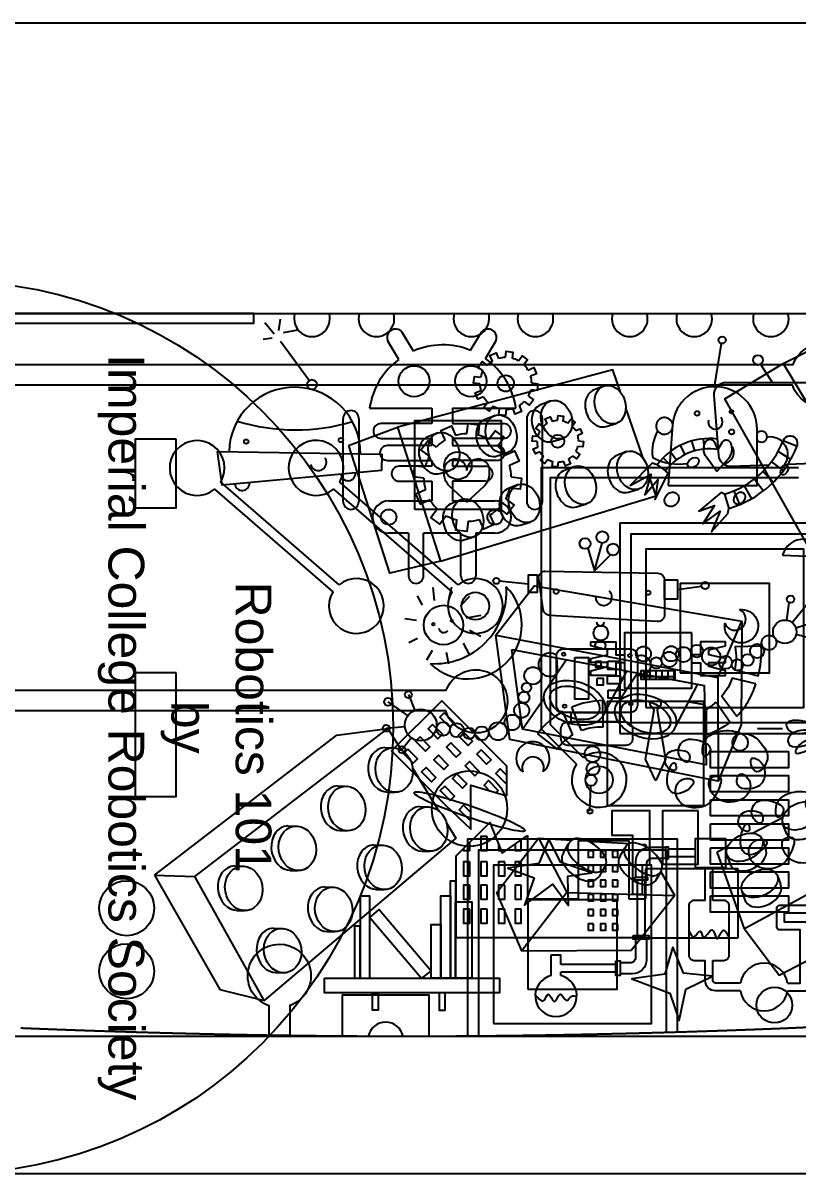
# Model space of a CAD drawing. Header units: millimetres. Extents: x -53 to 1579, y -453 to 381.
# Drawn here: x 96.4 to 152.8, y -2.5 to 81.2 of the extents above; entities that cross this region are included whole.
import ezdxf
from ezdxf.enums import TextEntityAlignment as Align

# ---------------------------------------------------------------- set-up
doc = ezdxf.new("R2010")
doc.units = ezdxf.units.MM
for name, color, linetype in [('design1 cut', 1, 'Continuous'), ('design1-etch', 5, 'Continuous'), ('design3', 5, 'Continuous'), ('design4', 5, 'Continuous'), ('design5', 5, 'Continuous'), ('Front', 3, 'Continuous'), ('Print', 250, 'Continuous')]:
    doc.layers.add(name, color=color, linetype=linetype)
doc.layers.add('toCut', color=1, linetype='Continuous', true_color=0xff0000)
doc.styles.get("Standard").update_dxf_attribs({"font": 'Arial.ttf'})

msp = doc.modelspace()

# ---------------------------------------------------------------- linework, layer by layer
msp.add_line((546.648, 81.237), (-53.352, 81.237))
at = {"layer": 'design1 cut'}
for centre in [(128.047, 49.035), (129.321, 38.821), (138.329, 26.178)]:
    msp.add_circle(centre, 1, dxfattribs=at)
at = {"layer": 'design1-etch'}
for points in [[(80.132, 60.113), (80.132, 34.093, -0.227202), (81.54, 32.69), (127.201, 32.69, -5.963573), (127.161, 31.19), (81.552, 31.19, -0.231476), (80.132, 29.752), (80.132, 9.138)], [(155.356, 60.113), (155.356, 57.763, -1.618375), (152.403, 54.899), (87.419, 54.899, -5.963573), (87.38, 56.399), (152.442, 56.399, -0.224941), (153.856, 57.77), (153.856, 60.113)], [(89.03, 60.113, 1.003322), (92.965, 59.4), (113.192, 59.4), (113.192, 60.1), (92.965, 60.1, 0.001658), (92.963, 60.113)], [(152.843, 48.874), (134.099, 48.874), (134.099, 29.879), (136.684, 27.316, 11.340391), (137.177, 27.813), (134.799, 30.17), (134.799, 48.174), (152.843, 48.174)], [(114.311, 7.585), (114.311, 9.742, -5.965639), (115.811, 9.749), (115.811, 7.563)]]:
    msp.add_lwpolyline(points, format="xyb", dxfattribs=at)
for points in [[(124.918, 45.834), (124.918, 52.329), (131.203, 52.329), (131.203, 45.834)], [(139.835, 29.549), (155.135, 29.549), (155.135, 44.849), (139.835, 44.849)], [(140.635, 30.349), (154.335, 30.349), (154.335, 44.049), (140.635, 44.049)], [(141.735, 31.449), (153.235, 31.449), (153.235, 42.949), (141.735, 42.949)], [(144.235, 33.949), (150.735, 33.949), (150.735, 40.449), (144.235, 40.449)], [(146.423, 28.234), (152.101, 28.234), (152.101, 27.047), (146.423, 27.047)], [(146.423, 26.484), (152.101, 26.484), (152.101, 25.297), (146.423, 25.297)], [(146.423, 24.733), (152.101, 24.733), (152.101, 23.546), (146.423, 23.546)], [(146.423, 22.983), (152.101, 22.983), (152.101, 21.796), (146.423, 21.796)], [(146.423, 21.233), (152.101, 21.233), (152.101, 20.046), (146.423, 20.046)], [(130.638, 8.457), (142.138, 8.457), (142.138, 19.957), (130.638, 19.957)], [(146.423, 19.483), (152.101, 19.483), (152.101, 18.295), (146.423, 18.295)], [(146.423, 17.732), (152.101, 17.732), (152.101, 16.545), (146.423, 16.545)], [(133.138, 10.957), (139.638, 10.957), (139.638, 17.457), (133.138, 17.457)]]:
    msp.add_lwpolyline(points, close=True, dxfattribs=at)
for points in [[(119.4, 40.375), (110.783, 47.841, 11.340391), (110.325, 47.312), (118.942, 39.846, 11.340391)], [(128.062, 40.375), (119.445, 47.841, 11.340391), (118.986, 47.312), (127.604, 39.846, 11.340391)]]:
    msp.add_lwpolyline(points, format="xyb", close=True, dxfattribs=at)
for points in [[(144.038, 7.811), (144.038, 21.857), (128.738, 21.857), (128.738, 7.521)], [(143.238, 7.787), (143.238, 21.057), (129.538, 21.057), (129.538, 7.528)], [(119.659, 7.522), (119.659, 10.537), (125.944, 10.537), (125.944, 7.506)]]:
    msp.add_lwpolyline(points, dxfattribs=at)
for centre, radius in [((103.939, 16.837), 2), ((103.939, 12.253), 2), ((151.087, 9.787), 1.3)]:
    msp.add_circle(centre, radius, dxfattribs=at)
for centre, start, end in [((117.428, 59.727), 162.73501, 17.26499), ((122.12, 59.727), 162.73501, 17.26499), ((129.028, 59.727), 162.73501, 17.26499), ((133.693, 59.727), 162.73501, 17.26499), ((140.559, 59.727), 162.73501, 17.26499), ((145.252, 59.727), 162.73501, 17.26499), ((150.832, 59.727), 162.73501, 17.26499), ((122.788, 7.243), 11.58846, 168.12452)]:
    msp.add_arc(centre, 1.3, start, end, dxfattribs=at)
at = {"layer": 'design3'}
for p, q in [((138.832, 51.891), (139.57, 52.111)), ((134.94, 50.801), (135.678, 51.021)), ((130.896, 49.742), (131.634, 49.962)), ((126.726, 48.471), (127.465, 48.691)), ((140.468, 47.11), (141.206, 47.33)), ((136.675, 46.037), (137.414, 46.257)), ((132.579, 44.711), (133.317, 44.931)), ((128.472, 43.631), (129.21, 43.851))]:
    msp.add_line(p, q, dxfattribs=at)
for points in [[(151.715, 56.458), (162.157, 39.232), (156.823, 37.381), (147.49, 53.896), (151.715, 56.458), (156.812, 59.002), (157.215, 58.321)], [(139.877, 54.379), (139.317, 56.009), (123.668, 51.828)], [(138.689, 54.833), (137.975, 54.545)], [(134.797, 53.744), (134.083, 53.456)], [(141.53, 49.577), (140.269, 53.241)], [(130.753, 52.684), (130.039, 52.397)], [(120.089, 50.489), (123.652, 51.823), (126.791, 42.077), (123.102, 41.213), (120.111, 50.497)], [(126.584, 51.413), (125.87, 51.126)], [(140.325, 50.052), (139.611, 49.764)], [(136.532, 48.979), (135.818, 48.691)], [(126.791, 42.077), (142.47, 46.847), (141.905, 48.487)], [(132.436, 47.653), (131.722, 47.365)], [(128.329, 46.573), (127.615, 46.285)], [(130.811, 36.694), (133.595, 40.294), (148.709, 37.728), (148.669, 30.172), (146.999, 26.076), (131.825, 29.119), (130.811, 36.694)], [(130.811, 36.694), (146.959, 33.632), (148.709, 37.728)], [(131.964, 35.66), (145.965, 33.036), (146.124, 27.269), (132.76, 29.854), (131.964, 35.66)], [(134.43, 32.664), (135.929, 34.917)], [(135.311, 33.989), (135.242, 35.046)], [(138.656, 30.892), (140.333, 34.091)], [(139.596, 31.665), (141.096, 33.918)], [(146.959, 33.632), (146.999, 26.076)], [(139.653, 32.794), (140.274, 32.683)], [(143.822, 29.893), (145.499, 33.092)], [(132.76, 29.854), (134.311, 32.09)], [(144.852, 31.857), (146.003, 31.649)], [(105.952, 19.241), (108.902, 19.134), (122.957, 29.915), (123.922, 28.353)], [(105.952, 19.241), (119.233, 29.429), (122.957, 29.915)], [(122.722, 28.528), (123.254, 28.51)], [(124.76, 26.995), (126.668, 23.905)], [(119.276, 25.73), (119.808, 25.712)], [(122.92, 25.288), (123.452, 25.269)], [(125.248, 24.231), (125.781, 24.213)], [(127.234, 22.989), (127.892, 21.923), (113.945, 10.123), (108.902, 19.134)], [(115.676, 22.83), (116.209, 22.812)], [(149.504, 22.293), (151.687, 23.437)], [(151.986, 22.219), (151.712, 22.963)], [(119.474, 22.49), (120.006, 22.471)], [(133.923, 21.93), (135.984, 17.988), (132.703, 13.724), (130.893, 17.974), (133.923, 21.93), (136.345, 21.79)], [(150.196, 21.881), (150.434, 21.208)], [(121.925, 21.447), (122.458, 21.43)], [(125.447, 20.991), (125.978, 20.972)], [(135.727, 20.862), (136.1, 21.51)], [(137.513, 21.723), (140.535, 21.549)], [(139.86, 20.616), (140.232, 21.264)], [(141.287, 21.506), (141.703, 21.482)], [(141.834, 21.254), (141.703, 21.482)], [(146.912, 20.936), (147.713, 21.355)], [(148.906, 15.33), (146.912, 20.936)], [(147.929, 19.929), (147.655, 20.673)], [(111.778, 19.918), (112.311, 19.9)], [(115.874, 19.59), (116.406, 19.571)], [(138.359, 19.154), (138.727, 19.793)], [(142.492, 18.908), (142.859, 19.547)], [(143.837, 17.759), (142.83, 19.517)], [(148.906, 15.33), (151.437, 11.957), (159.46, 16.127), (157.573, 20.032), (148.906, 15.33)], [(105.952, 19.241), (110.726, 10.928), (113.945, 10.123)], [(151.283, 19.259), (151.521, 18.586)], [(118.327, 18.388), (118.859, 18.37)], [(122.124, 18.207), (122.655, 18.189)], [(135.984, 17.988), (143.837, 17.759)], [(143.837, 17.759), (140.684, 13.795)], [(149.015, 17.308), (148.742, 18.051)], [(111.977, 16.678), (112.509, 16.66)], [(114.609, 15.389), (115.141, 15.371)], [(118.525, 15.148), (119.057, 15.129)], [(132.703, 13.724), (140.684, 13.795)], [(114.807, 12.149), (115.339, 12.13)]]:
    msp.add_lwpolyline(points, dxfattribs=at)
for points in [[(136.82, 21.908, 0.630617), (136.142, 20.8, 0.193497), (137.873, 19.489, 0.631787), (138.799, 20.5, 0.255242), (136.82, 21.908, 1.646808)], [(140.898, 21.604, 0.658871), (140.275, 20.554, 0.193497), (142.005, 19.243, 0.707666), (142.842, 20.188, 0.232047), (140.898, 21.604, 1.646808)], [(135.727, 20.862, 0.298944), (135.724, 20.072, 0.190575), (137.21, 18.876, 0.318393), (138.359, 19.154)], [(139.86, 20.616, 0.298944), (139.856, 19.826, 0.21265), (141.582, 18.562, 0.302073), (142.492, 18.908)]]:
    msp.add_lwpolyline(points, format="xyb", dxfattribs=at)
for centre, major_axis, ratio, start_param, end_param in [((138.404, 53.218), (-0.429, 1.327), 0.759122, 0, 3.141593), ((134.512, 52.129), (-0.429, 1.327), 0.759122, 0, 3.141593), ((130.468, 51.07), (-0.429, 1.327), 0.759122, 0, 3.141593), ((126.299, 49.799), (-0.429, 1.327), 0.759122, 0, 3.141593), ((140.04, 48.437), (-0.429, 1.327), 0.759122, 0, 3.141593), ((136.248, 47.365), (-0.429, 1.327), 0.759122, 0, 3.141593), ((132.151, 46.038), (-0.429, 1.327), 0.759122, 0, 3.141593), ((128.044, 44.958), (-0.429, 1.327), 0.759122, 0, 3.141593), ((122.872, 26.908), (-0.266, 1.606), 0.834091, 6.197176, 9.290565), ((119.426, 24.11), (-0.266, 1.606), 0.834091, 6.197176, 9.290565), ((125.398, 22.611), (-0.266, 1.606), 0.834091, 6.197176, 9.290565), ((153.235, 22.865), (-1.266, -0.613), 0.656469, 6.32325, 9.449245), ((115.826, 21.21), (-0.266, 1.606), 0.834091, 6.197176, 9.290565), ((122.075, 19.828), (-0.266, 1.606), 0.834091, 6.197176, 9.290565), ((149.178, 20.575), (-1.266, -0.613), 0.656469, 6.32325, 9.449245), ((111.929, 18.298), (-0.266, 1.606), 0.834091, 6.197176, 9.290565), ((150.265, 17.953), (-1.266, -0.613), 0.656469, 6.32325, 9.449245), ((118.477, 16.768), (-0.266, 1.606), 0.834091, 6.197176, 9.290565), ((114.759, 13.769), (-0.266, 1.606), 0.834091, 6.197176, 9.290565)]:
    msp.add_ellipse(centre, major_axis=major_axis, ratio=ratio, start_param=start_param, end_param=end_param, dxfattribs=at)
for centre, major_axis, ratio in [((139.129, 53.472), (-0.441, 1.361), 0.772574), ((135.237, 52.382), (-0.441, 1.361), 0.772574), ((131.193, 51.323), (-0.441, 1.361), 0.772574), ((127.024, 50.052), (-0.441, 1.361), 0.772574), ((140.765, 48.691), (-0.441, 1.361), 0.772574), ((136.973, 47.618), (-0.441, 1.361), 0.772574), ((132.876, 46.292), (-0.441, 1.361), 0.772574), ((128.769, 45.212), (-0.441, 1.361), 0.772574), ((136.544, 31.778), (-2.181, 0.725), 0.673251), ((136.552, 31.774), (-1.771, 0.624), 0.591121), ((141.71, 30.778), (-2.181, 0.725), 0.673251), ((141.718, 30.775), (-1.771, 0.624), 0.591121), ((123.405, 26.89), (-0.266, 1.606), 0.834091), ((119.959, 24.092), (-0.266, 1.606), 0.834091), ((125.931, 22.594), (-0.266, 1.606), 0.834091), ((152.987, 23.558), (-1.266, -0.613), 0.656469), ((116.359, 21.192), (-0.266, 1.606), 0.834091), ((148.93, 21.268), (-1.266, -0.613), 0.656469), ((122.608, 19.81), (-0.266, 1.606), 0.834091), ((112.461, 18.281), (-0.266, 1.606), 0.834091), ((150.016, 18.646), (-1.266, -0.613), 0.656469), ((119.01, 16.75), (-0.266, 1.606), 0.834091), ((115.291, 13.751), (-0.266, 1.606), 0.834091)]:
    msp.add_ellipse(centre, major_axis=major_axis, ratio=ratio, dxfattribs=at)
at = {"layer": 'design4', "lineweight": -3}
for points in [[(115.011, 58.858), (115.133, 59.701)], [(114.673, 58.607), (113.986, 59.429)], [(115.348, 58.711), (116.396, 58.921)], [(114.517, 58.305), (113.877, 58.21)], [(117.217, 55.223), (115.13, 58.074)], [(146.735, 54.779), (147.239, 57.913)], [(130.561, 56.639), (130.381, 57.055), (130.83, 57.249), (131.01, 56.834)], [(131.501, 56.906), (131.553, 57.356), (132.039, 57.3), (131.987, 56.85)], [(132.448, 56.668), (132.718, 57.031), (133.111, 56.739), (132.841, 56.376)], [(129.881, 55.938), (129.517, 56.208), (129.809, 56.601), (130.173, 56.331)], [(133.149, 55.987), (133.565, 56.167), (133.759, 55.718), (133.344, 55.538)], [(129.642, 54.991), (129.192, 55.043), (129.249, 55.529), (129.698, 55.477)], [(129.909, 54.051), (129.494, 53.871), (129.299, 54.32), (129.715, 54.5)], [(133.416, 55.048), (133.866, 54.996), (133.81, 54.509), (133.36, 54.561)], [(130.61, 53.371), (130.341, 53.007), (129.947, 53.299), (130.217, 53.662)], [(133.178, 54.1), (133.541, 53.83), (133.249, 53.437), (132.886, 53.707)], [(131.558, 53.132), (131.506, 52.682), (131.019, 52.738), (131.071, 53.188)], [(132.498, 53.399), (132.677, 52.984), (132.228, 52.789), (132.048, 53.205)], [(127.116, 50.902), (126.813, 51.602), (127.57, 51.93), (127.873, 51.23)], [(128.699, 51.352), (128.787, 52.11), (129.606, 52.015), (129.519, 51.257)], [(134, 51.54), (133.709, 51.756), (133.943, 52.071), (134.233, 51.855)], [(134.544, 52.101), (134.4, 52.433), (134.76, 52.589), (134.904, 52.257)], [(135.296, 52.315), (135.337, 52.675), (135.727, 52.63), (135.685, 52.27)], [(136.054, 52.124), (136.27, 52.415), (136.584, 52.181), (136.368, 51.89)], [(130.295, 50.95), (130.75, 51.562), (131.413, 51.071), (130.958, 50.458)], [(133.809, 50.782), (133.449, 50.824), (133.494, 51.213), (133.854, 51.171)], [(136.615, 51.58), (136.947, 51.724), (137.103, 51.364), (136.77, 51.22)], [(125.97, 49.72), (125.357, 50.175), (125.849, 50.838), (126.461, 50.383)], [(134.023, 50.03), (133.69, 49.886), (133.535, 50.246), (133.867, 50.39)], [(136.828, 50.828), (137.188, 50.786), (137.143, 50.397), (136.783, 50.439)], [(122.482, 48.693), (110.889, 47.625), (110.555, 50.062), (122.518, 49.866), (122.482, 48.693)], [(131.477, 49.804), (132.177, 50.107), (132.505, 49.35), (131.805, 49.047)], [(134.584, 49.486), (134.368, 49.195), (134.053, 49.429), (134.269, 49.72)], [(136.093, 49.509), (136.237, 49.177), (135.878, 49.021), (135.734, 49.353)], [(136.638, 50.07), (136.928, 49.854), (136.695, 49.539), (136.404, 49.755)], [(125.568, 48.124), (124.81, 48.212), (124.905, 49.031), (125.662, 48.944)], [(135.342, 49.295), (135.3, 48.936), (134.911, 48.98), (134.952, 49.34)], [(131.927, 48.22), (132.685, 48.133), (132.59, 47.313), (131.832, 47.401)], [(126.018, 46.541), (125.318, 46.238), (124.99, 46.995), (125.69, 47.298)], [(131.525, 46.624), (132.137, 46.169), (131.646, 45.507), (131.033, 45.962)], [(127.199, 45.395), (126.744, 44.782), (126.082, 45.274), (126.537, 45.886)], [(130.379, 45.443), (130.682, 44.743), (129.925, 44.415), (129.622, 45.115)], [(128.795, 44.993), (128.708, 44.235), (127.888, 44.33), (127.976, 45.087)], [(137.503, 43.026), (137.995, 41.374)], [(137.995, 41.374), (138.543, 43.402)], [(137.995, 41.374), (139.15, 42.555)], [(151.686, 42.519), (154.708, 42.4)], [(127.413, 39.442), (127.606, 40.213)], [(131.066, 40.644), (133.164, 40.448)], [(144.041, 40.022), (145.782, 40.275)], [(125.483, 38.874), (125.105, 39.558)], [(126.354, 39.215), (126.259, 40.181)], [(128.246, 38.837), (128.906, 39.542)], [(152.141, 39.082), (151.96, 37.791)], [(153.421, 38.888), (152.381, 37.608)], [(125.029, 37.778), (124.191, 37.887)], [(128.662, 37.967), (129.747, 38.151)], [(128.889, 37.059), (129.722, 36.634)], [(153.868, 37.609), (152.653, 37.211)], [(125.105, 36.454), (124.47, 36.137)], [(128.435, 36.114), (128.87, 35.301)], [(153.771, 36.465), (152.67, 36.739)], [(126.164, 35.585), (125.752, 34.883)], [(127.186, 35.471), (127.357, 34.619)], [(122.958, 31.852), (124.405, 30.827)], [(124.447, 32.38), (124.913, 31.229)], [(122.831, 29.932), (124.196, 30.055)], [(123.969, 28.372), (124.642, 29.244)], [(137.663, 23.888), (137.722, 25.739)], [(133.937, 20.078), (131.672, 19.75), (133.608, 19.056), (132.891, 17.054), (134.96, 18.581), (136.096, 17.043), (136.055, 19.165), (137.809, 19.421), (135.544, 20.151), (134.667, 21.867), (133.937, 20.078)], [(145.338, 21.125), (143.358, 21.125)], [(145.338, 20.565), (143.358, 20.565)], [(146.05, 17.396), (146.05, 19.786)], [(146.61, 17.396), (146.61, 19.786)], [(141.091, 18.87), (141.091, 14.84)], [(141.651, 18.87), (141.651, 14.84)], [(121.645, 16.169), (122.329, 16.748), (126.103, 12.292), (125.395, 11.741)], [(121.645, 16.169), (125.395, 11.741)], [(134.842, 11.934), (134.842, 13.444)], [(134.842, 13.444), (135.534, 13.444)], [(135.534, 12.739), (135.534, 13.444)], [(139.549, 12.739), (135.534, 12.739)], [(139.549, 12.179), (135.534, 12.179)], [(135.534, 11.934), (135.534, 12.179)]]:
    msp.add_lwpolyline(points, dxfattribs=at)
for points in [[(143.35, 47.599), (149.823, 47.599), (149.823, 51.691, 1), (143.648, 51.691)], [(134.433, 41.364), (142.601, 41.215, -0.408908), (143.092, 40.715), (143.092, 38.196, -0.430724), (142.564, 37.697), (134.727, 38.136, -0.355836), (134.26, 38.562), (133.93, 40.79, -0.463546)], [(135.727, 35.7), (140.612, 35.7, -0.414214), (141.112, 35.2), (141.112, 31.584, -0.414214), (140.612, 31.084), (135.727, 31.084, -0.414214), (135.227, 31.584), (135.227, 35.2, -0.414214)], [(136.043, 30.388), (140.264, 30.388, -0.414214), (140.764, 29.888), (140.764, 29.18, -0.414214), (140.264, 28.68), (136.043, 28.68, -0.414214), (135.543, 29.18), (135.543, 29.888, -0.414214)]]:
    msp.add_lwpolyline(points, format="xyb", close=True, dxfattribs=at)
for points in [[(142.587, 51.57, 0.164597), (142.226, 49.623, 0.16364), (144.775, 49.193)], [(150.561, 51.141, -0.663125), (151.794, 49.063, 28.273046)], [(146.887, 48.615), (146.138, 49.64, -0.302847), (146.089, 50.78, -0.614651), (146.724, 50.731, 0.017525), (146.969, 50.194, 2.307829)], [(146.887, 48.615), (147.738, 49.558, 0.302847), (147.904, 50.686, 0.614651), (147.267, 50.703, -0.017525), (146.969, 50.194, -2.307829)], [(128.699, 46.378), (127.422, 47.558, -0.164882), (127.045, 48.339), (127.045, 48.677)], [(128.699, 46.378), (129.976, 47.558, 0.164882), (130.353, 48.339), (130.353, 48.677)], [(143.187, 21.244), (141.991, 21.244, 0.414214), (140.971, 20.225), (140.971, 19.104)], [(143.187, 20.445), (142.151, 20.445, 0.414214), (141.77, 20.065), (141.77, 19.104)], [(146.05, 17.396), (145.256, 17.396, 0.414214), (144.856, 16.996), (144.856, 13.439, 0.414214), (145.256, 13.039), (146.05, 13.039)], [(146.61, 13.039), (147.394, 13.039, 0.414214), (147.794, 13.439), (147.794, 16.996, 0.414214), (147.394, 17.396), (146.61, 17.396)], [(152.051, 11.384), (152.973, 11.384), (152.973, 15.255), (151.473, 15.255, -0.414214), (151.273, 15.455), (151.273, 16.855, -0.414214), (151.473, 17.055), (156.59, 17.055)], [(152.051, 10.824), (153.333, 10.824, 0.414214), (153.533, 11.024), (153.533, 15.615, 0.414214), (153.333, 15.815), (151.833, 15.815), (151.833, 16.495), (156.59, 16.495)], [(140.971, 14.575), (140.971, 13.239, -0.414214), (140.591, 12.858), (139.861, 12.858)], [(141.77, 14.575), (141.77, 13.079, -0.414214), (140.751, 12.059), (139.861, 12.059)], [(148.618, 10.824), (146.81, 10.824, -0.414214), (146.05, 11.584), (146.05, 13.039)], [(148.618, 11.384), (146.81, 11.384, -0.414214), (146.61, 11.584), (146.61, 13.039)]]:
    msp.add_lwpolyline(points, format="xyb", dxfattribs=at)
for points in [[(133.843, 41.074), (133.164, 41.074), (133.164, 39.821), (133.843, 39.821)], [(143.092, 40.723), (144.041, 40.723), (144.041, 39.321), (143.092, 39.321)], [(136.568, 35.065), (137.546, 35.065), (137.546, 32.044), (136.568, 32.044)], [(138.079, 34.82), (138.457, 34.82), (138.457, 34.354), (138.079, 34.354)], [(138.968, 34.82), (139.879, 34.82), (139.879, 34.199), (138.968, 34.199)], [(138.19, 33.577), (138.612, 33.577), (138.612, 33.066), (138.19, 33.066)], [(138.946, 33.754), (139.879, 33.754), (139.879, 33.155), (138.946, 33.155)], [(138.99, 32.688), (139.812, 32.688), (139.812, 32.111), (138.99, 32.111)], [(136.302, 31.084), (139.812, 31.084), (139.812, 30.388), (136.302, 30.388)], [(147.528, 19.786), (145.338, 19.786), (145.338, 21.914), (147.528, 21.914)], [(143.358, 20.414), (143.187, 20.414), (143.187, 21.303), (143.358, 21.303)], [(127.872, 11.741), (127.498, 11.741), (127.498, 18.827), (127.872, 18.827)], [(140.923, 19.104), (141.844, 19.104), (141.844, 18.87), (140.923, 18.87)], [(120.93, 11.741), (121.645, 11.741), (121.645, 17.704), (120.93, 17.704)], [(127.498, 11.741), (126.817, 11.741), (126.817, 17.738), (127.498, 17.738)], [(129.063, 11.741), (127.872, 11.741), (127.872, 17.296), (129.063, 17.296)], [(120.522, 11.741), (120.93, 11.741), (120.93, 15.527), (120.522, 15.527)], [(126.817, 11.741), (126.103, 11.741), (126.103, 15.663), (126.817, 15.663)], [(140.813, 14.84), (141.953, 14.84), (141.953, 14.575), (140.813, 14.575)], [(139.549, 12.999), (139.861, 12.999), (139.861, 11.952), (139.549, 11.952)], [(118.348, 11.741), (131.088, 11.741), (131.088, 10.669), (118.348, 10.669)], [(121.842, 10.669), (122.243, 10.669), (122.243, 9.431), (121.842, 9.431)], [(127.133, 10.669), (126.696, 10.669), (126.696, 9.431), (127.133, 9.431)]]:
    msp.add_lwpolyline(points, close=True, dxfattribs=at)
for centre, radius in [((147.279, 58.173), 0.263), ((117.426, 54.937), 0.355), ((131.529, 55.019), 0.594), ((145.458, 52.835), 0.167), ((147.96, 52.965), 0.13), ((135.319, 50.805), 0.475), ((112.638, 50.784), 0.158), ((119.527, 50.894), 0.158), ((137.305, 43.366), 0.394), ((138.559, 43.832), 0.43), ((139.347, 42.937), 0.43), ((130.842, 40.649), 0.224), ((146.048, 40.314), 0.269), ((135.202, 39.881), 0.175), ((141.9, 39.783), 0.156), ((152.262, 39.325), 0.271), ((126.997, 37.437), 1.438), ((127.606, 37.74), 0.075), ((151.842, 36.946), 0.854), ((126.254, 37.495), 0.0934), ((138.451, 36.85), 0.538), ((149.828, 35.544), 0.515), ((150.691, 36.155), 0.542), ((135.752, 35.313), 0.12), ((140.56, 35.217), 0.125), ((143.425, 34.933), 0.558), ((144.468, 35.292), 0.545), ((145.439, 35.544), 0.458), ((146.483, 35.148), 0.658), ((147.526, 34.717), 0.471), ((149.144, 34.897), 0.426), ((133.511, 33.751), 0.632), ((142.49, 34.681), 0.411), ((148.389, 34.537), 0.411), ((133.05, 32.891), 0.343), ((122.958, 31.852), 0.287), ((124.447, 32.38), 0.251), ((132.85, 32.172), 0.404), ((140.635, 31.708), 0.122), ((125.347, 30.159), 1.155), ((132.69, 31.232), 0.549), ((135.817, 31.536), 0.13), ((122.831, 29.932), 0.251), ((126.975, 29.879), 0.496), ((127.981, 29.783), 0.514), ((130.97, 29.712), 0.659), ((132.01, 30.352), 0.563), ((128.871, 29.55), 0.407), ((129.779, 29.56), 0.501), ((123.969, 28.372), 0.251), ((137.842, 28.042), 0.573), ((128.893, 24.078), 2.742), ((137.878, 27.003), 0.466), ((137.735, 26.144), 0.405), ((137.663, 23.888), 0.179)]:
    msp.add_circle(centre, radius, dxfattribs=at)
for centre, radius, start, end in [((131.529, 55.019), 1.887, 120.86713, 135.95843), ((131.529, 55.019), 1.887, 90.86713, 105.95843), ((131.529, 55.019), 1.887, 60.86713, 75.95843), ((131.529, 55.019), 1.887, 30.86713, 45.95843), ((131.529, 55.019), 1.887, 150.86713, 165.95843), ((131.529, 55.019), 1.887, 0.86713, 15.95843), ((116.17, 49.956), 4.782, 359.23244, 178.89551), ((131.529, 55.019), 1.887, 180.86713, 195.95843), ((131.529, 55.019), 1.887, 330.86713, 345.95843), ((131.529, 55.019), 1.887, 210.86713, 225.95843), ((131.529, 55.019), 1.887, 300.86713, 315.95843), ((131.529, 55.019), 1.887, 240.86713, 255.95843), ((131.529, 55.019), 1.887, 270.86713, 285.95843), ((116.229, 66.29), 14.653, 253.15575, 286.43322), ((135.319, 50.805), 1.51, 120.86713, 135.95843), ((135.319, 50.805), 1.51, 90.86713, 105.95843), ((135.319, 50.805), 1.51, 60.86713, 75.95843), ((143.084, 51.922), 0.609, 15.05724, 337.7), ((146.791, 52.206), 0.517, 164.94324, 41.52116), ((128.747, 48.172), 3.18, 90.86713, 105.95843), ((128.747, 48.172), 3.18, 60.86713, 75.95843), ((135.319, 50.805), 1.51, 150.86713, 165.95843), ((135.319, 50.805), 1.51, 30.86713, 45.95843), ((135.319, 50.805), 1.51, 0.86713, 15.95843), ((150.157, 51.141), 0.403, 214.06955, 145.93045), ((128.747, 48.172), 3.18, 120.86713, 135.95843), ((128.747, 48.172), 3.18, 30.86713, 45.95843), ((135.319, 50.805), 1.51, 180.86713, 195.95843), ((135.319, 50.805), 1.51, 330.86713, 345.95843), ((117.89, 49.274), 0.593, 195.5868, 34.48612), ((128.747, 48.172), 3.18, 150.86713, 165.95843), ((127.871, 48.677), 0.828, 0, 183.70189), ((129.527, 48.677), 0.828, 356.29811, 180), ((135.319, 50.805), 1.51, 210.86713, 225.95843), ((135.319, 50.805), 1.51, 240.86713, 255.95843), ((135.319, 50.805), 1.51, 300.86713, 315.95843), ((128.747, 48.172), 3.18, 0.86713, 15.95843), ((135.319, 50.805), 1.51, 270.86713, 285.95843), ((112.337, 47.758), 0.535, 185.26543, 5.26543), ((120.057, 48.469), 0.53, 185.26543, 5.26543), ((128.747, 48.172), 3.18, 180.86713, 195.95843), ((128.747, 48.172), 3.18, 330.86713, 345.95843), ((128.747, 48.172), 3.18, 210.86713, 225.95843), ((128.747, 48.172), 3.18, 240.86713, 255.95843), ((128.747, 48.172), 3.18, 300.86713, 315.95843), ((128.747, 48.172), 3.18, 270.86713, 285.95843), ((153.184, 42.141), 1.545, 9.6179, 165.87594), ((138.664, 39.467), 0.6, 179.47931, 49.04143), ((127.011, 37.243), 0.352, 184.37389, 327.19209), ((138.416, 37.673), 0.286, 181.26312, 358.73688), ((138.416, 35.919), 0.394, 326.27472, 213.72528), ((134.751, 34.551), 0.844, 55.54282, 304.27701), ((141.375, 34.501), 0.719, 248.51167, 111.48833), ((150.334, 11.104), 1.739, 9.26633, 170.73367), ((135.188, 10.464), 1.51, 103.22863, 76.77137), ((150.334, 11.104), 1.739, 189.26633, 350.73367)]:
    msp.add_arc(centre, radius, start, end, dxfattribs=at)
for centre, major_axis, ratio in [((145.181, 49.261), (-0.37, -0.257), 0.694051), ((151.813, 48.727), (-0.175, -0.36), 0.604852), ((143.609, 46.579), (-0.401, -0.39), 0.866545), ((148.543, 46.662), (-0.298, -0.39), 0.747435), ((128.893, 23.863), (-4.035, 1.385), 0.098161)]:
    msp.add_ellipse(centre, major_axis=major_axis, ratio=ratio, dxfattribs=at)
for points in [[(154.235, 29.794), (153.273, 30.417), (151.951, 30.191), (152.31, 29.662), (153.594, 29.738), (152.178, 29.342), (152.197, 28.7), (153.839, 29.04), (153.386, 29.021), (152.612, 28.172), (153.877, 28.493)], [(144.9, 27.62), (144.885, 28.055), (144.403, 28.319), (143.268, 28.024), (143.33, 27.077), (143.903, 26.906), (143.858, 27.356), (143.283, 26.253), (144.029, 25.166), (145.149, 26.144), (144.776, 26.284), (143.952, 25.74), (144.294, 24.482), (146.051, 24.296), (146.968, 25.368), (147.077, 26.408), (146.47, 26.315), (146.564, 25.212), (147.683, 24.56), (149.206, 25.228), (149.16, 26.284), (148.6, 26.595), (148.414, 25.787), (149.175, 25.523), (150.124, 25.88), (150.388, 26.75), (149.922, 27.62), (149.455, 27.745), (149.673, 26.812), (150.575, 27.667), (150.217, 28.708), (149.362, 29.438), (148.165, 29.283), (148.227, 28.397), (148.942, 28.397), (149.129, 29.065), (148.025, 29.733), (146.424, 29.438), (145.88, 28.661), (146.019, 27.884), (146.424, 28.382), (145.833, 28.956), (144.372, 28.91), (144.232, 27.807), (144.807, 27.496), (144.9, 27.62)], [(144.856, 15.218), (145.257, 14.755), (145.697, 15.177), (145.908, 14.702), (146.559, 15.265), (146.894, 14.632), (147.334, 15.212), (147.794, 14.684)], [(133.68, 10.54), (134.319, 10.135), (134.607, 10.579), (135.104, 10.056), (135.497, 10.579), (135.968, 10.109), (136.308, 10.422), (136.697, 10.408)]]:
    msp.add_spline(points, degree=3, dxfattribs=at)
at = {"layer": 'design5', "lineweight": -3}
for p, q in [((141.366, 33.698), (143.86, 33.698)), ((141.603, 33.489), (141.603, 34.097)), ((142.041, 33.489), (142.041, 34.097)), ((142.48, 33.489), (142.48, 34.097)), ((142.918, 33.489), (142.918, 34.097)), ((143.357, 33.489), (143.357, 34.097)), ((143.795, 33.489), (143.795, 34.097)), ((136.832, 17.509), (136.832, 21.758)), ((136.832, 21.758), (140.489, 21.758)), ((140.489, 21.758), (140.489, 17.509)), ((148.457, 19.708), (141.708, 19.708)), ((141.708, 19.708), (141.708, 17.509)), ((148.457, 14.686), (148.457, 19.708)), ((140.489, 17.509), (141.708, 17.509)), ((136.832, 14.686), (133.145, 14.686)), ((140.489, 14.686), (136.832, 14.686)), ((141.708, 14.686), (140.489, 14.686)), ((141.708, 14.686), (148.457, 14.686))]:
    msp.add_line(p, q, dxfattribs=at)
for points in [[(124.809, 57.375), (123.972, 58.768)], [(128.974, 57.424), (129.772, 58.752)], [(123.747, 56.763), (122.949, 58.09)], [(130.054, 56.834), (130.808, 58.09)], [(150.949, 55.095), (150.086, 56.412)], [(121.621, 53.209), (126.161, 53.209)], [(126.161, 53.209), (126.161, 52.097)], [(127.654, 53.209), (132.277, 53.209)], [(127.654, 53.209), (127.654, 52.097)], [(119.697, 46.425), (119.697, 52.467)], [(120.834, 52.467), (120.834, 46.425)], [(126.161, 52.097), (122.44, 52.097)], [(127.654, 52.097), (131.375, 52.097)], [(133.065, 52.467), (133.065, 46.425)], [(134.202, 46.425), (134.202, 52.467)], [(122.44, 51.013), (126.161, 51.013)], [(126.161, 50.495), (122.91, 50.495)], [(126.161, 51.013), (126.161, 50.495)], [(127.654, 51.013), (127.654, 50.495)], [(131.375, 51.013), (127.654, 51.013)], [(127.654, 50.495), (130.906, 50.495)], [(144.234, 50.511), (144.57, 49.837)], [(145.056, 50.83), (145.261, 50.106)], [(145.998, 50.242), (145.931, 50.992)], [(151.732, 50.862), (152.732, 50.441)], [(122.91, 49.411), (126.161, 49.411)], [(126.161, 49.411), (126.161, 48.99)], [(127.654, 49.411), (127.654, 48.99)], [(130.906, 49.411), (127.654, 49.411)], [(142.978, 49.6), (143.513, 49.071)], [(143.503, 50.059), (143.955, 49.457)], [(152.276, 49.485), (151.362, 50.073)], [(126.161, 48.99), (123.768, 48.99)], [(127.654, 48.99), (130.047, 48.99)], [(142.546, 49.097), (142.183, 49.225), (140.584, 47.591), (142.127, 48.408), (141.662, 46.922), (142.61, 48.036), (142.406, 46.569), (143.353, 48.482), (143.15, 48.648)], [(142.546, 49.097), (143.15, 48.648)], [(150.249, 48.602), (151.012, 47.831)], [(150.874, 49.319), (151.741, 48.668)], [(123.768, 47.906), (126.161, 47.906)], [(126.161, 47.906), (126.161, 46.466)], [(127.654, 47.906), (127.654, 46.466)], [(130.047, 47.906), (127.654, 47.906)], [(149.631, 48.062), (150.291, 47.202)], [(147.461, 46.969), (147.2, 47.071), (145.583, 45.733), (146.717, 46.142), (145.881, 44.805), (147.144, 45.733), (146.513, 44.229), (147.702, 45.548), (147.76, 45.926)], [(147.461, 46.969), (147.76, 45.926)], [(148.133, 47.201), (148.543, 46.198)], [(148.887, 47.568), (149.423, 46.626)], [(123.009, 46.466), (126.161, 46.466)], [(127.654, 46.466), (130.748, 46.466)], [(124.463, 44.121), (123.009, 44.121)], [(124.463, 44.121), (124.463, 41.007)], [(128.269, 44.121), (125.546, 44.121)], [(125.546, 41.007), (125.546, 44.121)], [(128.269, 41.007), (128.269, 44.121)], [(130.748, 44.121), (129.352, 44.121)], [(129.352, 44.121), (129.352, 41.007)], [(140.171, 34.679), (139.544, 34.679), (139.544, 33.771), (137.727, 33.771), (137.727, 34.102), (138.938, 34.432), (138.938, 34.713), (137.727, 34.713), (137.727, 34.993), (138.938, 35.273), (138.938, 35.632), (137.727, 35.929), (137.727, 36.226), (139.544, 36.226), (139.544, 35.273), (140.171, 35.273)], [(145.076, 34.679), (145.703, 34.679), (145.703, 33.771), (147.52, 33.771), (147.52, 34.102), (146.308, 34.432), (146.308, 34.713), (147.52, 34.713), (147.52, 34.993), (146.308, 35.273), (146.308, 35.632), (147.52, 35.929), (147.52, 36.226), (145.703, 36.226), (145.703, 35.273), (145.076, 35.273)], [(131.603, 25.015), (131.603, 27.165), (126.877, 31.924), (123.215, 28.287), (127.127, 24.348), (128.993, 22.585), (128.993, 25.79), (131.603, 25.015)], [(138.631, 29.997), (138.606, 31.938)], [(136.424, 29.461), (135.678, 31.141)], [(137.046, 29.759), (136.331, 31.462)], [(133.837, 29.53), (135.263, 28.4)], [(151.686, 29.897), (149.851, 29.897)], [(131.603, 26.486), (131.126, 26.967), (130.803, 26.646), (131.52, 25.924), (131.603, 26.007)], [(130.834, 25.243), (130.988, 25.396), (130.272, 26.117), (129.949, 25.797), (130.357, 25.385)], [(128.993, 23.795), (128.467, 24.325), (128.144, 24.004), (128.86, 23.282), (128.993, 23.414)], [(141.455, 19.986), (142.02, 19.986), (142.02, 23.93), (139.257, 23.93), (139.257, 22.132)], [(133.145, 14.686), (127.924, 14.686), (127.924, 20.637), (130.384, 23.069), (131.271, 20.84), (133.122, 22.132)], [(132.209, 21.495), (132.209, 21.025), (132.664, 21.025), (132.664, 21.812)], [(141.455, 19.986), (141.455, 17.841), (140.783, 17.841), (140.783, 22.132), (139.257, 22.132)], [(128.46, 21.167), (128.46, 21.025), (128.916, 21.025), (128.916, 21.618)], [(131.004, 21.51), (131.004, 21.025), (131.197, 21.025)], [(143.682, 14.02), (143.12, 12.033), (140.701, 11.688), (143.466, 10.652), (144.157, 8.665), (144.633, 10.954), (146.577, 11.904), (144.46, 12.12), (143.682, 14.02)]]:
    msp.add_lwpolyline(points, dxfattribs=at)
for points in [[(150.675, 49.067), (147.942, 48.966, -0.401976), (147.045, 49.764), (146.696, 54.159, -0.437615), (147.561, 55.095), (154.337, 55.095, -0.366509), (155.193, 54.371), (155.883, 50.241, -0.452313), (155.059, 49.231), (152.055, 49.119)], [(142.826, 31.868), (142.826, 31.603), (142.551, 31.254), (143.163, 27.687), (142.469, 26.172, -0.641816), (142.405, 26.172), (141.711, 27.687), (142.323, 31.254), (142.048, 31.603), (142.048, 31.868)], [(133.122, 22.132), (133.122, 17.544, 0.414214), (133.157, 17.509), (136.832, 17.509)]]:
    msp.add_lwpolyline(points, format="xyb", dxfattribs=at)
for points in [[(148.539, 38.564, -2.980261), (147.484, 37.542, 1.467295)], [(148.194, 34.175), (149.911, 33.749, 0.070089), (150.135, 35.91), (148.233, 35.841, -0.094721)], [(149.736, 33.149), (148.02, 33.575, -0.086728), (147.252, 32.254), (148.36, 30.818, 0.060775), (149.179, 31.878, 0.044623)], [(146.836, 31.822), (147.862, 30.371, -0.08859), (146.15, 29.45), (146.15, 31.316, 0.016542), (146.528, 31.568, 0.022512)]]:
    msp.add_lwpolyline(points, format="xyb", close=True, dxfattribs=at)
for points in [[(145.076, 36.883), (140.171, 36.883), (140.171, 32.84), (145.076, 32.84)], [(143.86, 34.097), (141.366, 34.097), (141.366, 33.489), (143.86, 33.489)], [(145.957, 31.868), (138.917, 31.868), (138.917, 24.321), (145.957, 24.321)], [(127.06, 31.061), (126.737, 30.74), (127.453, 30.019), (127.776, 30.339)], [(126.205, 30.212), (125.882, 29.891), (126.599, 29.169), (126.922, 29.49)], [(128.392, 29.719), (128.069, 29.398), (128.786, 28.677), (129.109, 28.998)], [(125.293, 29.306), (124.97, 28.985), (125.687, 28.264), (126.01, 28.584)], [(127.537, 28.87), (127.215, 28.549), (127.931, 27.828), (128.254, 28.149)], [(124.4, 28.419), (124.077, 28.098), (124.794, 27.377), (125.117, 27.698)], [(126.626, 27.964), (126.303, 27.643), (127.019, 26.922), (127.342, 27.243)], [(129.745, 28.358), (129.422, 28.037), (130.138, 27.315), (130.461, 27.636)], [(125.733, 27.077), (125.41, 26.757), (126.126, 26.035), (126.449, 26.356)], [(128.89, 27.509), (128.567, 27.188), (129.283, 26.466), (129.606, 26.787)], [(127.978, 26.603), (127.655, 26.282), (128.371, 25.561), (128.694, 25.881)], [(127.085, 25.716), (126.762, 25.395), (127.479, 24.674), (127.802, 24.994)], [(145.537, 23.93), (142.936, 23.93), (142.936, 20.03), (145.537, 20.03)], [(130.174, 22.042), (129.719, 22.042), (129.719, 21.025), (130.174, 21.025)], [(137.913, 20.999), (137.53, 20.999), (137.53, 20.544), (137.913, 20.544)], [(138.822, 20.999), (138.44, 20.999), (138.44, 20.544), (138.822, 20.544)], [(139.684, 20.999), (139.301, 20.999), (139.301, 20.544), (139.684, 20.544)], [(128.916, 20.207), (128.46, 20.207), (128.46, 19.19), (128.916, 19.19)], [(130.174, 20.207), (129.719, 20.207), (129.719, 19.19), (130.174, 19.19)], [(131.459, 20.207), (131.004, 20.207), (131.004, 19.19), (131.459, 19.19)], [(132.664, 20.207), (132.209, 20.207), (132.209, 19.19), (132.664, 19.19)], [(137.913, 19.952), (137.53, 19.952), (137.53, 19.498), (137.913, 19.498)], [(138.822, 19.952), (138.44, 19.952), (138.44, 19.498), (138.822, 19.498)], [(139.684, 19.952), (139.301, 19.952), (139.301, 19.498), (139.684, 19.498)], [(128.916, 18.501), (128.46, 18.501), (128.46, 17.484), (128.916, 17.484)], [(130.174, 18.501), (129.719, 18.501), (129.719, 17.484), (130.174, 17.484)], [(131.459, 18.501), (131.004, 18.501), (131.004, 17.484), (131.459, 17.484)], [(132.664, 18.501), (132.209, 18.501), (132.209, 17.484), (132.664, 17.484)], [(137.913, 18.874), (137.53, 18.874), (137.53, 18.42), (137.913, 18.42)], [(138.822, 18.874), (138.44, 18.874), (138.44, 18.42), (138.822, 18.42)], [(139.684, 18.874), (139.301, 18.874), (139.301, 18.42), (139.684, 18.42)], [(137.913, 17.825), (137.53, 17.825), (137.53, 17.37), (137.913, 17.37)], [(138.822, 17.825), (138.44, 17.825), (138.44, 17.37), (138.822, 17.37)], [(139.684, 17.825), (139.301, 17.825), (139.301, 17.37), (139.684, 17.37)], [(128.916, 16.768), (128.46, 16.768), (128.46, 15.751), (128.916, 15.751)], [(130.174, 16.768), (129.719, 16.768), (129.719, 15.751), (130.174, 15.751)], [(131.459, 16.768), (131.004, 16.768), (131.004, 15.751), (131.459, 15.751)], [(132.664, 16.768), (132.209, 16.768), (132.209, 15.751), (132.664, 15.751)], [(137.913, 16.75), (137.53, 16.75), (137.53, 16.295), (137.913, 16.295)], [(138.822, 16.75), (138.44, 16.75), (138.44, 16.295), (138.822, 16.295)], [(139.684, 16.75), (139.301, 16.75), (139.301, 16.295), (139.684, 16.295)], [(137.913, 15.697), (137.53, 15.697), (137.53, 15.242), (137.913, 15.242)], [(138.822, 15.697), (138.44, 15.697), (138.44, 15.242), (138.822, 15.242)], [(139.684, 15.697), (139.301, 15.697), (139.301, 15.242), (139.684, 15.242)]]:
    msp.add_lwpolyline(points, close=True, dxfattribs=at)
for centre, radius in [((149.89, 56.711), 0.358), ((124.859, 55.178), 1.129), ((128.99, 55.178), 1.129), ((147.972, 51.488), 0.181), ((123.009, 45.293), 0.561), ((130.748, 45.293), 0.552), ((141.555, 35.338), 0.544), ((143.571, 35.352), 0.55)]:
    msp.add_circle(centre, radius, dxfattribs=at)
for centre, radius, start, end in [((123.512, 58.351), 0.621, 19.84606, 217.13054), ((130.245, 58.351), 0.621, 322.86946, 158.30158), ((126.949, 52.435), 5.384, 67.9107, 113.42726), ((126.949, 52.435), 5.384, 126.50244, 171.73382), ((126.949, 52.435), 5.384, 8.26618, 54.7883), ((120.265, 52.467), 0.569, 0, 180), ((133.633, 52.467), 0.569, 0, 180), ((122.44, 51.555), 0.542, 90, 270), ((131.375, 51.555), 0.542, 270, 90), ((152.233, 50.652), 0.542, 337.05869, 157.27721), ((122.91, 49.953), 0.542, 90, 270), ((130.906, 49.953), 0.542, 270, 90), ((146.352, 46.267), 4.743, 82.76999, 143.36687), ((146.352, 46.267), 3.99, 80.5078, 143.36687), ((147.299, 50.026), 0.842, 272.35111, 27.44281), ((145.667, 53.227), 6.51, 285.9963, 338.69823), ((145.667, 53.227), 7.594, 285.9963, 338.69823), ((123.768, 48.448), 0.542, 90, 270), ((130.047, 48.448), 0.542, 270, 90), ((120.265, 46.425), 0.569, 180, 0), ((123.009, 45.293), 1.172, 90, 270), ((130.748, 45.293), 1.172, 270, 90), ((133.633, 46.425), 0.569, 180, 0), ((125.005, 41.007), 0.542, 180, 0), ((128.772, 37.454), 3.935, 225.68937, 44.80911), ((126.37, 39.835), 5.208, 266.1762, 4.32229), ((128.81, 41.007), 0.542, 180, 0), ((138.696, 25.834), 6.104, 90.83612, 112.79369), ((138.696, 25.834), 6.104, 119.62109, 142.73532), ((138.401, 26.132), 3.872, 120.70278, 144.13828), ((138.401, 26.132), 3.872, 86.59689, 110.48478), ((133.505, 27.732), 1.217, 307.91296, 233.7181), ((133.515, 27.049), 0.789, 339.36646, 202.2646)]:
    msp.add_arc(centre, radius, start, end, dxfattribs=at)
msp.add_spline([(150.234, 23.187), (150.218, 23.622), (149.736, 23.886), (148.601, 23.591), (148.664, 22.643), (149.237, 22.473), (149.192, 22.923), (148.617, 21.82), (149.363, 20.732), (150.483, 21.711), (150.11, 21.851), (149.286, 21.307), (149.628, 20.049), (151.384, 19.862), (152.302, 20.934), (152.41, 21.975), (151.804, 21.882), (151.897, 20.779), (153.017, 20.126), (154.54, 20.794), (154.494, 21.851), (153.934, 22.162), (153.747, 21.354), (154.509, 21.09), (155.457, 21.447), (155.722, 22.317), (155.255, 23.187), (154.789, 23.311), (155.007, 22.379), (155.908, 23.234), (155.551, 24.275), (154.696, 25.005), (153.499, 24.849), (153.561, 23.964), (154.276, 23.964), (154.463, 24.632), (153.359, 25.3), (151.757, 25.005), (151.213, 24.228), (151.353, 23.451), (151.757, 23.948), (151.167, 24.523), (149.705, 24.476), (149.565, 23.373), (150.141, 23.063), (150.234, 23.187)], degree=3, dxfattribs=at)
at = {"layer": 'Front'}
for p, q in [((237.942, 7.501), (5.888, 7.501)), ((237.942, -2.499), (5.888, -2.499))]:
    msp.add_line(p, q, dxfattribs=at)
msp.add_circle((90.839, 30.001), 32.5, dxfattribs=at)
at = {"layer": 'toCut'}
for points in [[(107.55, 50.957), (104.55, 50.957), (104.55, 45.957), (107.55, 45.957)], [(107.55, 33.957), (104.55, 33.957), (104.55, 24.957), (107.55, 24.957)]]:
    msp.add_lwpolyline(points, close=True, dxfattribs=at)
for points in [[(52.199, 60.113), (125.049, 60.113), (197.899, 60.113)], [(96.445, 8.095), (96.344, 8.099), (96.243, 8.103)], [(96.649, 8.086), (96.547, 8.091), (96.445, 8.095)], [(96.854, 8.078), (96.751, 8.082), (96.649, 8.086)], [(97.061, 8.07), (96.957, 8.074), (96.854, 8.078)], [(97.269, 8.061), (97.165, 8.066), (97.061, 8.07)], [(97.479, 8.053), (97.374, 8.057), (97.269, 8.061)], [(97.69, 8.045), (97.585, 8.049), (97.479, 8.053)], [(97.903, 8.036), (97.797, 8.041), (97.69, 8.045)], [(98.118, 8.028), (98.01, 8.032), (97.903, 8.036)], [(98.334, 8.02), (98.226, 8.024), (98.118, 8.028)], [(98.552, 8.012), (98.443, 8.016), (98.334, 8.02)], [(98.771, 8.003), (98.661, 8.008), (98.552, 8.012)], [(98.992, 7.995), (98.882, 7.999), (98.771, 8.003)], [(99.215, 7.987), (99.104, 7.991), (98.992, 7.995)], [(99.44, 7.979), (99.327, 7.983), (99.215, 7.987)], [(99.666, 7.971), (99.553, 7.975), (99.44, 7.979)], [(99.894, 7.962), (99.78, 7.966), (99.666, 7.971)], [(100.124, 7.954), (100.009, 7.958), (99.894, 7.962)], [(100.355, 7.946), (100.239, 7.95), (100.124, 7.954)], [(100.589, 7.938), (100.472, 7.942), (100.355, 7.946)], [(100.824, 7.929), (100.706, 7.934), (100.589, 7.938)], [(101.061, 7.921), (100.942, 7.925), (100.824, 7.929)], [(101.3, 7.913), (101.18, 7.917), (101.061, 7.921)], [(101.54, 7.905), (101.42, 7.909), (101.3, 7.913)], [(101.783, 7.897), (101.661, 7.901), (101.54, 7.905)], [(102.027, 7.889), (101.905, 7.893), (101.783, 7.897)], [(102.272, 7.881), (102.15, 7.885), (102.027, 7.889)], [(102.52, 7.873), (102.396, 7.877), (102.272, 7.881)], [(102.769, 7.864), (102.645, 7.868), (102.52, 7.873)], [(103.02, 7.856), (102.895, 7.86), (102.769, 7.864)], [(103.273, 7.848), (103.146, 7.852), (103.02, 7.856)], [(103.527, 7.84), (103.4, 7.844), (103.273, 7.848)], [(103.783, 7.833), (103.655, 7.836), (103.527, 7.84)], [(104.041, 7.825), (103.912, 7.829), (103.783, 7.833)], [(104.3, 7.817), (104.17, 7.821), (104.041, 7.825)], [(104.561, 7.809), (104.43, 7.813), (104.3, 7.817)], [(104.823, 7.801), (104.692, 7.805), (104.561, 7.809)], [(105.087, 7.793), (104.955, 7.797), (104.823, 7.801)], [(105.353, 7.786), (105.22, 7.79), (105.087, 7.793)], [(105.62, 7.778), (105.486, 7.782), (105.353, 7.786)], [(105.889, 7.771), (105.754, 7.774), (105.62, 7.778)], [(106.159, 7.763), (106.024, 7.767), (105.889, 7.771)], [(106.431, 7.756), (106.295, 7.759), (106.159, 7.763)], [(106.704, 7.748), (106.568, 7.752), (106.431, 7.756)], [(106.979, 7.741), (106.842, 7.745), (106.704, 7.748)], [(107.256, 7.734), (107.118, 7.737), (106.979, 7.741)], [(107.534, 7.726), (107.395, 7.73), (107.256, 7.734)], [(107.813, 7.719), (107.673, 7.723), (107.534, 7.726)], [(108.094, 7.712), (107.954, 7.716), (107.813, 7.719)], [(108.376, 7.705), (108.235, 7.709), (108.094, 7.712)], [(108.66, 7.698), (108.518, 7.702), (108.376, 7.705)], [(108.945, 7.692), (108.803, 7.695), (108.66, 7.698)], [(109.232, 7.685), (109.088, 7.688), (108.945, 7.692)], [(109.52, 7.678), (109.376, 7.681), (109.232, 7.685)], [(109.809, 7.672), (109.664, 7.675), (109.52, 7.678)], [(110.1, 7.665), (109.955, 7.668), (109.809, 7.672)], [(110.392, 7.659), (110.246, 7.662), (110.1, 7.665)], [(110.686, 7.652), (110.539, 7.656), (110.392, 7.659)], [(110.98, 7.646), (110.833, 7.649), (110.686, 7.652)], [(111.277, 7.64), (111.129, 7.643), (110.98, 7.646)], [(111.574, 7.634), (111.425, 7.637), (111.277, 7.64)], [(111.873, 7.628), (111.723, 7.631), (111.574, 7.634)], [(112.173, 7.622), (112.023, 7.625), (111.873, 7.628)], [(112.474, 7.617), (112.324, 7.62), (112.173, 7.622)], [(112.777, 7.611), (112.626, 7.614), (112.474, 7.617)], [(113.081, 7.606), (112.929, 7.608), (112.777, 7.611)], [(113.386, 7.6), (113.233, 7.603), (113.081, 7.606)], [(113.692, 7.595), (113.539, 7.598), (113.386, 7.6)], [(114, 7.59), (113.846, 7.593), (113.692, 7.595)], [(114.309, 7.585), (114.154, 7.587), (114, 7.59)], [(114.619, 7.58), (114.464, 7.583), (114.309, 7.585)], [(114.93, 7.575), (114.774, 7.578), (114.619, 7.58)], [(115.242, 7.571), (115.086, 7.573), (114.93, 7.575)], [(115.556, 7.566), (115.399, 7.569), (115.242, 7.571)], [(115.871, 7.562), (115.713, 7.564), (115.556, 7.566)], [(116.186, 7.558), (116.029, 7.56), (115.871, 7.562)], [(116.503, 7.554), (116.345, 7.556), (116.186, 7.558)], [(116.821, 7.55), (116.662, 7.552), (116.503, 7.554)], [(117.141, 7.546), (116.981, 7.548), (116.821, 7.55)], [(117.461, 7.542), (117.301, 7.544), (117.141, 7.546)], [(117.782, 7.539), (117.621, 7.541), (117.461, 7.542)], [(118.104, 7.536), (117.943, 7.537), (117.782, 7.539)], [(130.666, 7.538), (130.313, 7.535), (129.961, 7.531)], [(131.372, 7.546), (131.019, 7.542), (130.666, 7.538)], [(132.081, 7.555), (131.726, 7.551), (131.372, 7.546)], [(132.791, 7.564), (132.436, 7.56), (132.081, 7.555)], [(133.503, 7.574), (133.147, 7.569), (132.791, 7.564)], [(134.216, 7.585), (133.859, 7.58), (133.503, 7.574)], [(134.931, 7.597), (134.573, 7.591), (134.216, 7.585)], [(135.647, 7.61), (135.289, 7.603), (134.931, 7.597)], [(136.363, 7.623), (136.005, 7.616), (135.647, 7.61)], [(137.081, 7.637), (136.722, 7.63), (136.363, 7.623)], [(137.799, 7.652), (137.44, 7.644), (137.081, 7.637)], [(138.518, 7.667), (138.159, 7.66), (137.799, 7.652)], [(139.238, 7.684), (138.878, 7.675), (138.518, 7.667)], [(140.677, 7.718), (139.958, 7.701), (139.238, 7.684)], [(142.117, 7.756), (141.397, 7.737), (140.677, 7.718)], [(142.836, 7.776), (142.477, 7.766), (142.117, 7.756)], [(143.555, 7.797), (143.196, 7.786), (142.836, 7.776)], [(144.274, 7.818), (143.915, 7.807), (143.555, 7.797)], [(144.991, 7.84), (144.633, 7.829), (144.274, 7.818)], [(145.708, 7.863), (145.35, 7.851), (144.991, 7.84)], [(146.424, 7.886), (146.066, 7.875), (145.708, 7.863)], [(147.138, 7.91), (146.781, 7.898), (146.424, 7.886)], [(147.852, 7.935), (147.495, 7.923), (147.138, 7.91)], [(148.563, 7.961), (148.208, 7.948), (147.852, 7.935)], [(149.274, 7.987), (148.919, 7.974), (148.563, 7.961)], [(149.982, 8.014), (149.628, 8.001), (149.274, 7.987)], [(150.688, 8.042), (150.335, 8.028), (149.982, 8.014)], [(151.393, 8.07), (151.041, 8.056), (150.688, 8.042)], [(152.095, 8.099), (151.744, 8.084), (151.393, 8.07)], [(152.795, 8.128), (152.445, 8.114), (152.095, 8.099)], [(153.492, 8.159), (153.144, 8.144), (152.795, 8.128)], [(118.428, 7.532), (118.266, 7.534), (118.104, 7.536)], [(118.752, 7.529), (118.59, 7.531), (118.428, 7.532)], [(119.078, 7.526), (118.915, 7.528), (118.752, 7.529)], [(119.404, 7.524), (119.241, 7.525), (119.078, 7.526)], [(119.732, 7.521), (119.568, 7.523), (119.404, 7.524)], [(120.06, 7.519), (119.896, 7.52), (119.732, 7.521)], [(120.39, 7.517), (120.225, 7.518), (120.06, 7.519)], [(120.72, 7.515), (120.555, 7.516), (120.39, 7.517)], [(121.052, 7.513), (120.886, 7.514), (120.72, 7.515)], [(121.384, 7.511), (121.218, 7.512), (121.052, 7.513)], [(121.717, 7.51), (121.551, 7.51), (121.384, 7.511)], [(122.052, 7.508), (121.884, 7.509), (121.717, 7.51)], [(122.387, 7.507), (122.219, 7.508), (122.052, 7.508)], [(122.723, 7.506), (122.555, 7.507), (122.387, 7.507)], [(123.059, 7.505), (122.891, 7.506), (122.723, 7.506)], [(123.397, 7.505), (123.228, 7.505), (123.059, 7.505)], [(123.736, 7.504), (123.567, 7.504), (123.397, 7.505)], [(124.075, 7.504), (123.906, 7.504), (123.736, 7.504)], [(124.416, 7.504), (124.245, 7.504), (124.075, 7.504)], [(124.757, 7.504), (124.586, 7.504), (124.416, 7.504)], [(125.098, 7.505), (124.928, 7.504), (124.757, 7.504)], [(125.441, 7.505), (125.27, 7.505), (125.098, 7.505)], [(125.785, 7.506), (125.613, 7.506), (125.441, 7.505)], [(126.474, 7.508), (126.129, 7.507), (125.785, 7.506)], [(127.166, 7.511), (126.82, 7.51), (126.474, 7.508)], [(127.861, 7.515), (127.514, 7.513), (127.166, 7.511)], [(128.559, 7.52), (128.21, 7.517), (127.861, 7.515)], [(129.259, 7.525), (128.909, 7.522), (128.559, 7.52)], [(129.961, 7.531), (129.61, 7.528), (129.259, 7.525)]]:
    msp.add_open_spline(points, degree=2, dxfattribs=at)

# ---------------------------------------------------------------- texts
at = {"layer": 'Print'}
for s, height, p in [('Imperial College Robotics Society', 2.59946, (102.613, 30.001)), ('Robotics 101', 2.59946, (111.876, 30.001)), ('by', 2.5995, (107.196, 30.001))]:
    msp.add_text(s, height=height, rotation=270, dxfattribs=at).set_placement(p, align=Align.CENTER)

doc.saveas('drawing.dxf')
